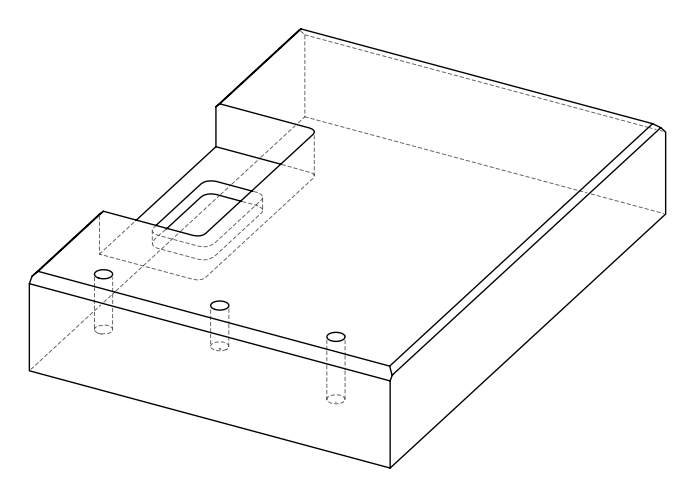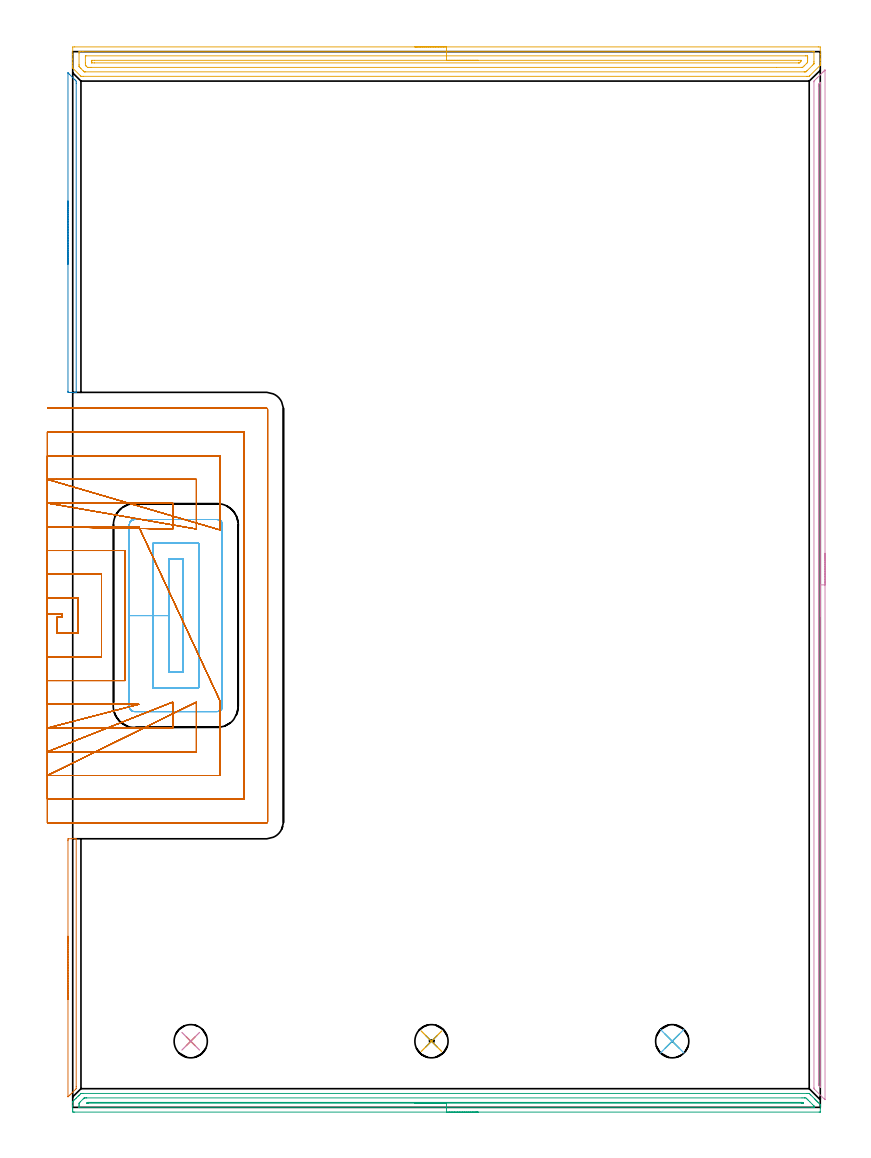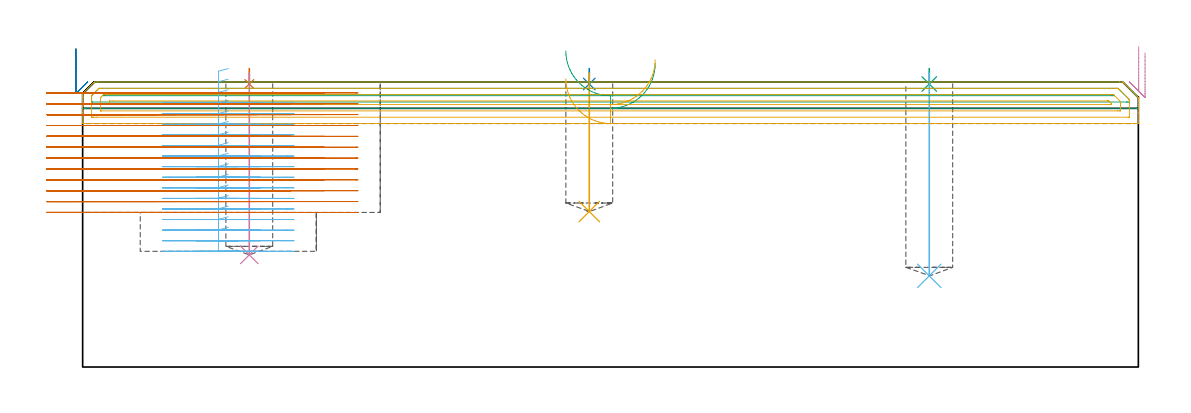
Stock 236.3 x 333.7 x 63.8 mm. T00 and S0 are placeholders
(PLAN: 13 operations, 3 tool changes, 88.1 min)
(1 SPOT_DRILL | STEP1POCKET | NXT0321_9005460120000 | 0.03 min | 1 mm3)
(2 SPOT_DRILL_1 | STEP1POCKET_1 | NXT0321_9005460120000 | 0.03 min | 1 mm3)
(3 SPOT_DRILL_2 | STEP1POCKET_2 | NXT0321_9005460120000 | 0.03 min | 1 mm3)
(4 DRILL_BLIND_HOLE_INTO_CENTER | STEP1POCKET | NXT0301_076 | 0.16 min | 3230 mm3)
(5 DRILL_BLIND_HOLE_INTO_CENTER_1 | STEP1POCKET_1 | NXT0301_076 | 0.13 min | 2393 mm3)
(6 DRILL_BLIND_HOLE_INTO_CENTER_2 | STEP1POCKET_2 | NXT0301_076 | 0.18 min | 3637 mm3)
(7 AREA_MILL | FG_CHAMFER_SURFACE | UGT0205_001 | 0.8 min | 295 mm3)
(8 AREA_MILL_1 | FG_CHAMFER_SURFACE_1 | UGT0205_001 | 0.96 min | 349 mm3)
(9 AREA_MILL_2 | FG_CHAMFER_SURFACE_2 | UGT0205_001 | 5.78 min | 4102 mm3)
(10 AREA_MILL_3 | FG_CHAMFER_SURFACE_3 | UGT0205_001 | 5.3 min | 2000 mm3)
(11 AREA_MILL_4 | FG_CHAMFER_SURFACE_4 | UGT0205_001 | 7.71 min | 10185 mm3)
(12 MILL_RECTANGULAR_POCKET | POCKET_RECTANGULAR_STRAIGHT | NXT0201_013 | Follow Part, ap 2.5, ae 75% | 13.89 min | 104172 mm3)
(13 MILL_SLOT | SLOT_PARTIAL_RECTANGULAR | NXT0201_013 | Follow Part, ap 2.5, ae 75% | 53.11 min | 193794 mm3)
(TOOL NXT0321_9005460120000 | NC Spot Drill, 142deg, 12mm, Carbide, Uncoated | D12 PA142 FL30 Z2)
(TOOL NXT0301_076 | Carbide Drill 10.5mm [860.1-1050-032A1-MM 2214] | D10.5 PA140 FL55 Z2)
(TOOL UGT0205_001 | Chamfer Mill 20 x 3 x 45 deg. | D20 FL50 Z2)
(TOOL NXT0201_013 | ENDMILL 10mm | D10 FL30 Z4)
(OP 1 SPOT_DRILL)
G17 G21 G94 G90
T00 M6
G54
G17 G0 G90 X37.3 Y20.9 S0 M3
G43 Z73.8 H0
G94 G81 G98 Z63.348 F250. R66.8
G80
M5
M2
(OP 2 SPOT_DRILL_1)
G17 G21 G94 G90
T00 M6
G54
G17 G0 G90 X113.4 Y20.9 S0 M3
G43 Z73.8 H0
G94 G81 G98 Z63.348 F250. R66.8
G80
M5
M2
(OP 3 SPOT_DRILL_2)
G17 G21 G94 G90
T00 M6
G54
G17 G0 G90 X189.5 Y20.9 S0 M3
G43 Z73.8 H0
G94 G81 G98 Z63.348 F250. R66.8
G80
M5
M2
(OP 4 DRILL_BLIND_HOLE_INTO_CENTER)
G17 G21 G94 G90
T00 M6
G54
G17 G0 G90 X37.3 Y20.9 S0 M3
G43 Z73.8 H1
G94 G81 G98 Z25.1 F250. R65.8
G80
M5
M2
(OP 5 DRILL_BLIND_HOLE_INTO_CENTER_1)
G17 G21 G94 G90
T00 M6
G54
G17 G0 G90 X113.4 Y20.9 S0 M3
G43 Z73.8 H1
G94 G81 G98 Z34.8 F250. R65.8
G80
M5
M2
(OP 6 DRILL_BLIND_HOLE_INTO_CENTER_2)
G17 G21 G94 G90
T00 M6
G54
G17 G0 G90 X189.5 Y20.9 S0 M3
G43 Z73.8 H1
G94 G81 G98 Z20.4 F250. R65.8
G80
M5
M2
(OP 7 AREA_MILL)
G17 G21 G94 G90
T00 M6
G54
G17 G0 G90 X-1.5 Y34.1 S1061 M3
G43 Z73.8 H0
Z71.2
G94 G1 Y34.138 Z70.328 F250.
Y34.252 Z69.463
Y34.441 Z68.612
Y34.703 Z67.78
Y35.037 Z66.974
Y35.44 Z66.2
Y35.909 Z65.464
Y36.44 Z64.772
Y37.029 Z64.129
Y37.672 Z63.54
Y38.364 Z63.008
Y39.1 Z62.54
Y39.874 Z62.137
Y40.68 Z61.803
Y41.512 Z61.541
Y42.364 Z61.352
Y43.228 Z61.238
Y44.1 Z61.2
Y84.286
X-1.499 Y84.52 Z61.201
X-1.491 Y84.897 Z61.205
X-1.408 Y84.9 Z61.289
X-0.2 Z62.495
X0.458 Z63.157
X0.785 Z63.485
X1.094 Y84.89 Z63.793
X1.1 Y84.733 Z63.8
Y6.593
X1.098 Y5.893 Z63.788
X0.9 Y5.7 Z63.6
X0.007 Y4.807 Z62.706
X-0.439 Y4.36 Z62.26
X-0.885 Y3.914 Z61.813
X-1.333 Y3.467 Z61.367
X-1.493 Y3.319 Z61.206
X-1.5 Y3.486 Z61.2
Y44.1
Y44.972 Z61.238
Y45.837 Z61.352
Y46.688 Z61.541
Y47.52 Z61.803
Y48.326 Z62.137
Y49.1 Z62.54
Y49.836 Z63.008
Y50.528 Z63.54
Y51.171 Z64.129
Y51.76 Z64.772
Y52.292 Z65.464
Y52.76 Z66.2
Y53.163 Z66.974
Y53.497 Z67.78
Y53.759 Z68.612
Y53.948 Z69.464
Y54.062 Z70.328
Y54.1 Z71.2
G0 Z73.8
M5
M2
(OP 8 AREA_MILL_1)
G17 G21 G94 G90
T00 M6
G54
G17 G0 G90 X-1.5 Y266.5 S1061 M3
G43 Z73.8 H0
Z71.2
G94 G1 Y266.538 Z70.328 F250.
Y266.652 Z69.463
Y266.841 Z68.612
Y267.103 Z67.78
Y267.437 Z66.974
Y267.84 Z66.2
Y268.309 Z65.464
Y268.84 Z64.772
Y269.429 Z64.129
Y270.072 Z63.54
Y270.764 Z63.008
Y271.5 Z62.54
Y272.274 Z62.137
Y273.08 Z61.803
Y273.912 Z61.541
Y274.764 Z61.352
Y275.629 Z61.238
Y276.5 Z61.2
X-1.499 Y326.992 Z61.201
X-1.498 Y326.993 Z61.202
X-1.476 Y326.976 Z61.223
X-1.079 Y326.581 Z61.618
X0.679 Y324.822 Z63.377
X0.871 Y324.629 Z63.571
X0.906 Y324.593 Z63.606
X1.099 Y324.395 Z63.787
X1.1 Y323.737 Z63.8
Y226.143
X1.094 Y226.01 Z63.793
X0.83 Y226. Z63.528
X0.114 Z62.813
X-0.514 Z62.185
X-1.079 Z61.617
X-1.362 Z61.335
X-1.491 Y226.002 Z61.205
X-1.497 Y226.143 Z61.203
X-1.5 Y226.357 Z61.2
Y276.5
Y277.372 Z61.238
Y278.237 Z61.352
Y279.088 Z61.541
Y279.92 Z61.803
Y280.726 Z62.137
Y281.5 Z62.54
Y282.236 Z63.008
Y282.928 Z63.54
Y283.571 Z64.129
Y284.161 Z64.772
Y284.692 Z65.464
Y285.16 Z66.2
Y285.563 Z66.974
Y285.897 Z67.78
Y286.159 Z68.612
Y286.348 Z69.464
Y286.462 Z70.328
Y286.5 Z71.2
G0 Z73.8
M5
M2
(OP 9 AREA_MILL_2)
G17 G21 G94 G90
T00 M6
G54
G17 G0 G90 X128.15 Y-1.5 S1061 M3
G43 Z73.8 H0
Z67.9
G94 G1 X128.112 Z67.028 F250.
X127.998 Z66.164
X127.809 Z65.312
X127.547 Z64.48
X127.213 Z63.674
X126.81 Z62.9
X126.342 Z62.164
X125.81 Z61.472
X125.221 Z60.829
X124.578 Z60.24
X123.886 Z59.708
X123.15 Z59.24
X122.376 Z58.837
X121.57 Z58.503
X120.738 Z58.241
X119.886 Z58.052
X119.022 Z57.938
X118.15 Z57.9
X0.623
X0.288 Y-1.496 Z57.901
X0.01 Y-1.492 Z57.903
X0. Y-1.169 Z58.226
Y-0.641 Z58.756
Y-0.296 Z59.1
Y0.232 Z59.628
Y0.577 Z59.972
X0.001 Y1.543 Z60.942
X0.01 Y1.806 Z61.203
X0.088 Y1.886 Z61.284
X0.177 Y1.977 Z61.375
X0.623 Y2.425 Z61.821
X0.956 Y2.756 Z62.156
X1.169 Y2.969 Z62.369
X1.684 Y3.487 Z62.881
X1.964 Y3.764 Z63.164
X1.978 Y3.778 Z63.178
X2.448 Y4.247 Z63.647
X2.612 Y4.404 Z63.795
X3.289 Y4.4 Z63.8
X232.116
X232.788 Y4.405 Z63.795
X232.952 Y4.248 Z63.648
X233.293 Y3.908 Z63.305
X234.588 Y2.614 Z62.01
X234.683 Y2.517 Z61.916
X234.783 Y2.417 Z61.817
X234.879 Y2.323 Z61.719
X234.968 Y2.233 Z61.632
X235.081 Y2.119 Z61.519
X235.17 Y2.032 Z61.428
X235.252 Y1.948 Z61.348
X235.379 Y1.822 Z61.221
X235.461 Y1.741 Z61.137
X235.536 Y1.664 Z61.063
X235.677 Y1.524 Z60.923
X235.752 Y1.45 Z60.846
X235.951 Y1.249 Z60.649
X235.975 Y1.225 Z60.625
X236.187 Y1.014 Z60.412
X236.272 Y0.925 Z60.324
X236.299 Y0.89 Z60.287
X236.3 Y0.577 Z59.975
Y0.496 Z59.895
Y-0.296 Z59.099
X236.296 Y-1.491 Z57.905
X236.29 Y-1.493 Z57.904
X235.954 Y-1.5 Z57.9
X118.15
Y-0.086 Z59.314
X2.196
X2.056 Y-0.084 Z59.316
X2.022 Y-0.082 Z59.318
X2.012 Y-0.079 Z59.321
X2.008 Y-0.072 Z59.328
X2.004 Y-0.042 Z59.358
X2.001 Y0.105 Z59.505
X2. Y0.577 Z59.977
X2.001 Y0.977 Z60.377
X2.006 Y1.214 Z60.614
X2.01 Y1.33 Z60.73
X2.111 Y1.45 Z60.85
X2.256 Y1.601 Z61.001
X2.411 Y1.761 Z61.161
X3.305 Y2.654 Z62.054
X3.582 Y2.925 Z62.325
X3.626 Y2.964 Z62.364
X3.651 Y2.979 Z62.379
X3.69 Y2.981 Z62.381
X3.859 Y2.983 Z62.383
X4.198 Y2.985 Z62.385
X4.414 Y2.986 Z62.386
X230.529
X231.208 Y2.985 Z62.385
X231.425 Y2.983 Z62.383
X231.757 Y2.979 Z62.379
X232.102 Y2.645 Z62.045
X232.426 Y2.323 Z61.723
X232.995 Y1.755 Z61.155
X233.889 Y0.861 Z60.261
X234.17 Y0.577 Z59.977
X234.259 Y0.483 Z59.883
X234.288 Y0.45 Z59.85
X234.293 Y0.426 Z59.826
X234.296 Y0.376 Z59.776
X234.299 Y0.177 Z59.577
X234.295 Y0.042 Z59.442
X234.29 Y-0.064 Z59.336
X234.284 Y-0.08 Z59.32
X234.27 Y-0.081 Z59.319
X234.228 Y-0.083 Z59.317
X233.889 Y-0.085 Z59.315
X233.674 Y-0.086 Z59.314
X118.15
Y1.328 Z60.728
X4.968 Y1.329 Z60.729
X4.719 Y1.331 Z60.731
X4.553 Y1.334 Z60.734
X4.447 Y1.337 Z60.737
X4.467 Y1.359 Z60.759
X4.556 Y1.45 Z60.85
X4.661 Y1.55 Z60.95
X4.844 Y1.564 Z60.964
X4.97 Y1.569 Z60.969
X5.092 Y1.57 Z60.97
X5.862 Y1.571 Z60.971
X230.314
X230.438 Y1.569 Z60.969
X230.686 Y1.564 Z60.964
X230.731 Y1.559 Z60.959
X230.748 Y1.546 Z60.946
X230.783 Y1.515 Z60.915
X230.848 Y1.45 Z60.85
X230.92 Y1.373 Z60.773
X230.953 Y1.337 Z60.737
X230.812 Y1.333 Z60.733
X230.563 Y1.33 Z60.73
X230.438 Y1.329 Z60.729
X230.314 Y1.328 Z60.728
X118.15
X117.278 Z60.767
X116.414 Z60.88
X115.562 Z61.069
X114.73 Z61.332
X113.924 Z61.665
X113.15 Z62.068
X112.414 Z62.537
X111.722 Z63.068
X111.079 Z63.657
X110.49 Z64.301
X109.958 Z64.993
X109.49 Z65.728
X109.087 Z66.502
X108.753 Z67.308
X108.491 Z68.14
X108.302 Z68.992
X108.188 Z69.857
X108.15 Z70.728
G0 Z73.8
M5
M2
(OP 10 AREA_MILL_3)
G17 G21 G94 G90
T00 M6
G54
G17 G0 G90 X237.8 Y175.15 S1061 M3
G43 Z73.8 H0
Z70.3
G94 G1 Y175.112 Z69.428 F250.
Y174.998 Z68.563
Y174.809 Z67.712
Y174.547 Z66.88
Y174.213 Z66.074
Y173.81 Z65.3
Y173.342 Z64.564
Y172.81 Z63.872
Y172.221 Z63.229
Y171.578 Z62.639
Y170.886 Z62.108
Y170.15 Z61.64
Y169.376 Z61.237
Y168.57 Z60.903
Y167.738 Z60.641
Y166.886 Z60.452
Y166.022 Z60.338
Y165.15 Z60.3
Y2.572
X237.793 Y2.419 Z60.306
X237.63 Y2.571 Z60.47
X237.607 Y2.593 Z60.493
X234.503 Y5.697 Z63.597
X234.304 Y5.893 Z63.789
X234.3 Y6.144 Z63.8
Y324.156
X234.304 Y324.407 Z63.789
X234.503 Y324.603 Z63.597
X234.53 Y324.63 Z63.569
X235.17 Y325.272 Z62.926
X235.372 Y325.472 Z62.728
X235.396 Y325.496 Z62.704
X236.05 Y326.152 Z62.047
X236.215 Y326.315 Z61.885
X236.289 Y326.39 Z61.81
X236.93 Y327.031 Z61.167
X237.057 Y327.157 Z61.043
X237.183 Y327.283 Z60.917
X237.37 Y327.471 Z60.728
X237.479 Y327.581 Z60.618
X237.711 Y327.811 Z60.388
X237.728 Y327.829 Z60.371
X237.78 Y327.878 Z60.318
X237.795 Y327.883 Z60.304
X237.8 Y327.878 Z60.3
Y165.15
X236.386 Z61.714
Y6.59
X236.384 Y6.318 Z61.716
X236.382 Y6.285 Z61.718
X236.38 Y6.282 Z61.72
X236.375 Y6.284 Z61.725
X236.332 Y6.32 Z61.768
X236.293 Y6.358 Z61.807
X236.068 Y6.59 Z62.032
X235.721 Y6.966 Z62.379
X235.715 Y7.332 Z62.385
Y7.378 Z62.386
Y322.816 Z62.385
X235.717 Y323.157 Z62.383
X235.721 Y323.327 Z62.379
X235.723 Y323.362 Z62.377
X235.735 Y323.378 Z62.365
X235.759 Y323.407 Z62.341
X235.833 Y323.483 Z62.267
X236.059 Y323.71 Z62.041
X236.156 Y323.806 Z61.944
X236.278 Y323.925 Z61.822
X236.364 Y324.006 Z61.736
X236.375 Y324.016 Z61.725
X236.379 Y323.968 Z61.721
X236.384 Y323.817 Z61.716
X236.385 Y323.71 Z61.715
X236.386 Y323.571 Z61.714
Y165.15
Y164.278 Z61.752
Y163.414 Z61.866
Y162.562 Z62.055
Y161.73 Z62.317
Y160.924 Z62.651
Y160.15 Z63.054
Y159.414 Z63.523
Y158.722 Z64.054
Y158.079 Z64.643
Y157.49 Z65.286
Y156.958 Z65.978
Y156.49 Z66.714
Y156.087 Z67.488
Y155.753 Z68.294
Y155.491 Z69.126
Y155.302 Z69.978
Y155.188 Z70.843
Y155.15 Z71.714
G0 Z73.8
M5
M2
(OP 11 AREA_MILL_4)
G17 G21 G94 G90
T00 M6
G54
G17 G0 G90 X108.15 Y335.2 S1061 M3
G43 Z73.8 H0
Z64.5
G94 G1 X108.188 Z63.628 F250.
X108.302 Z62.764
X108.491 Z61.912
X108.753 Z61.08
X109.087 Z60.274
X109.49 Z59.5
X109.958 Z58.764
X110.49 Z58.072
X111.079 Z57.429
X111.722 Z56.84
X112.414 Z56.309
X113.15 Z55.84
X113.924 Z55.437
X114.73 Z55.103
X115.562 Z54.841
X116.414 Z54.652
X117.278 Z54.538
X118.15 Z54.5
X235.677
X236.299 Y335.198 Z54.499
X236.3 Y332.785 Z56.91
Y331.35 Z58.346
Y330.997 Z58.698
Y330.29 Z59.409
Y329.916 Z59.784
Y329.562 Z60.132
X236.29 Y329.399 Z60.294
X236.138 Y329.238 Z60.462
X236.128 Y329.229 Z60.471
X232.976 Y326.076 Z63.624
X232.795 Y325.903 Z63.788
X232.102 Y325.9 Z63.8
X3.305
X2.605 Y325.903 Z63.788
X2.422 Y326.078 Z63.622
X2.411 Y326.089 Z63.611
X0.168 Y328.331 Z61.368
X0.01 Y328.498 Z61.194
X0. Y328.668 Z61.026
Y329.018 Z60.682
Y329.396 Z60.303
Y330.103 Z59.592
Y331.35 Z58.347
Y332.785 Z56.911
X0.001 Y335.198 Z54.499
X0.623 Y335.2 Z54.5
X118.15
Y333.786 Z55.914
X233.996 Y333.785 Z55.915
X234.209 Y333.783 Z55.917
X234.269 Y333.78 Z55.92
X234.292 Y333.777 Z55.923
X234.294 Y333.773 Z55.927
X234.298 Y333.738 Z55.962
X234.299 Y333.679 Z56.021
X234.3 Y330.586 Z59.114
X234.295 Y330.103 Z59.597
X234.291 Y329.898 Z59.802
X234.288 Y329.85 Z59.85
X234.263 Y329.821 Z59.879
X234.219 Y329.773 Z59.927
X233.889 Y329.439 Z60.261
X233.774 Y329.324 Z60.376
X232.102 Y327.651 Z62.049
X231.986 Y327.536 Z62.164
X231.869 Y327.421 Z62.279
X231.793 Y327.35 Z62.35
X231.762 Y327.323 Z62.377
X231.635 Y327.32 Z62.38
X231.421 Y327.316 Z62.384
X231.314 Y327.314 Z62.386
X231.208
X4.092 Y327.315 Z62.385
X3.878 Y327.317 Z62.384
X3.736 Y327.32 Z62.38
X3.638 Y327.323 Z62.377
X3.618 Y327.341 Z62.359
X3.532 Y327.421 Z62.279
X3.305 Y327.645 Z62.055
X2.635 Y328.315 Z61.385
X2.411 Y328.541 Z61.159
X2.084 Y328.878 Z60.822
X2.01 Y328.964 Z60.736
X2.006 Y329.072 Z60.628
X2.003 Y329.209 Z60.491
X2. Y329.62 Z60.08
X2.001 Y333.195 Z56.505
X2.008 Y333.679 Z56.021
X2.01 Y333.775 Z55.925
X2.198 Y333.782 Z55.918
X2.305 Y333.785 Z55.915
X2.411
X3.198 Y333.786 Z55.914
X118.15
Y332.371 Z57.329
X231.622
X232.102 Y332.369 Z57.331
X232.261 Y332.366 Z57.334
X232.281 Y332.365 Z57.335
X232.29 Y332.327 Z57.373
X232.295 Y332.222 Z57.478
X232.298 Y332.089 Z57.611
X232.3 Y331.891 Z57.809
Y331.693 Z58.007
X232.299 Y330.997 Z58.703
X232.298 Y330.8 Z58.9
X232.29 Y330.451 Z59.249
X232.272 Y330.284 Z59.416
X232.104 Y330.103 Z59.597
X231.21 Y329.209 Z60.491
X230.757 Y328.766 Z60.934
X230.727 Y328.738 Z60.962
X230.674 Y328.735 Z60.965
X230.554 Y328.732 Z60.968
X230.314 Y328.729 Z60.971
X222.453 Y328.728 Z60.972
X5.986 Y328.729 Z60.971
X5.572
X5.092 Y328.732 Z60.968
X4.672 Y328.736 Z60.964
X4.198 Y329.201 Z60.499
X4.19 Y329.209 Z60.491
X4.01 Y329.397 Z60.303
X4.002 Y330.103 Z59.597
X4.001 Y330.301 Z59.399
X4. Y332.089 Z57.611
X4.004 Y332.288 Z57.412
X4.008 Y332.344 Z57.356
X4.013 Y332.366 Z57.334
X4.02 Y332.367 Z57.333
X4.078 Y332.37 Z57.33
X4.198 Y332.371 Z57.329
X118.15
Y330.957 Z58.743
X229.46
X230.236 Y330.952 Z58.748
X230.282 Y330.95 Z58.75
X230.29 Y330.934 Z58.766
X230.292 Y330.881 Z58.819
X230.29 Y330.774 Z58.926
X230.135 Y330.596 Z59.104
X229.982 Y330.435 Z59.265
X229.823 Y330.275 Z59.425
X229.746 Y330.201 Z59.499
X229.696 Y330.157 Z59.543
X229.648 Y330.15 Z59.55
X229.441 Y330.143 Z59.557
X229.42
X6.84
X6.027 Y330.149 Z59.551
X6.01 Y330.151 Z59.549
X6.006 Y330.172 Z59.528
X6.002 Y330.225 Z59.475
X6. Y330.334 Z59.366
Y330.55 Z59.15
Y330.766 Z58.934
X6.002 Y330.875 Z58.825
X6.006 Y330.928 Z58.772
X6.01 Y330.95 Z58.75
X6.03 Y330.953 Z58.747
X6.065 Y330.955 Z58.745
X6.88 Y330.957 Z58.743
X118.15
X119.022 Z58.781
X119.886 Z58.895
X120.738 Z59.083
X121.57 Z59.346
X122.376 Z59.68
X123.15 Z60.082
X123.886 Z60.551
X124.578 Z61.082
X125.221 Z61.672
X125.81 Z62.315
X126.342 Z63.007
X126.81 Z63.743
X127.213 Z64.516
X127.547 Z65.322
X127.809 Z66.154
X127.998 Z67.006
X128.112 Z67.871
X128.15 Z68.743
G0 Z73.8
M5
M2
(OP 12 MILL_RECTANGULAR_POCKET)
G17 G21 G94 G90
T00 M6
G54
G17 G0 G90 X32.586 Y173.3 S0 M3
G43 Z73.8 H0
Z66.8
G94 G1 X30.4 Z66.214 F250.
Y155.45 Z61.431
Y137.6 F500.
X34.8
Y173.3
X30.4
Y155.45
X25.4
Y132.6
X39.8
Y178.3
X25.4
Y155.45
X17.9
Y126.7
G3 X19.5 Y125.1 R1.6
G1 X45.7
G3 X47.3 Y126.7 R1.6
G1 Y184.2
G3 X45.7 Y185.8 R1.6
G1 X19.5
G3 X17.9 Y184.2 R1.6
G1 Y155.45
Y154.45
G0 X32.586 Y173.3 Z64.431
G1 X30.4 Z63.845 F250.
Y155.45 Z59.062
Y137.6 F500.
X34.8
Y173.3
X30.4
Y155.45
X25.4
Y132.6
X39.8
Y178.3
X25.4
Y155.45
X17.9
Y126.7
G3 X19.5 Y125.1 R1.6
G1 X45.7
G3 X47.3 Y126.7 R1.6
G1 Y184.2
G3 X45.7 Y185.8 R1.6
G1 X19.5
G3 X17.9 Y184.2 R1.6
G1 Y155.45
Y154.45
G0 X32.586 Y173.3 Z62.062
G1 X30.4 Z61.477 F250.
Y155.45 Z56.694
Y137.6 F500.
X34.8
Y173.3
X30.4
Y155.45
X25.4
Y132.6
X39.8
Y178.3
X25.4
Y155.45
X17.9
Y126.7
G3 X19.5 Y125.1 R1.6
G1 X45.7
G3 X47.3 Y126.7 R1.6
G1 Y184.2
G3 X45.7 Y185.8 R1.6
G1 X19.5
G3 X17.9 Y184.2 R1.6
G1 Y155.45
Y154.45
G0 X32.586 Y173.3 Z59.694
G1 X30.4 Z59.108 F250.
Y155.45 Z54.325
Y137.6 F500.
X34.8
Y173.3
X30.4
Y155.45
X25.4
Y132.6
X39.8
Y178.3
X25.4
Y155.45
X17.9
Y126.7
G3 X19.5 Y125.1 R1.6
G1 X45.7
G3 X47.3 Y126.7 R1.6
G1 Y184.2
G3 X45.7 Y185.8 R1.6
G1 X19.5
G3 X17.9 Y184.2 R1.6
G1 Y155.45
Y154.45
G0 X32.586 Y173.3 Z57.325
G1 X30.4 Z56.739 F250.
Y155.45 Z51.956
Y137.6 F500.
X34.8
Y173.3
X30.4
Y155.45
X25.4
Y132.6
X39.8
Y178.3
X25.4
Y155.45
X17.9
Y126.7
G3 X19.5 Y125.1 R1.6
G1 X45.7
G3 X47.3 Y126.7 R1.6
G1 Y184.2
G3 X45.7 Y185.8 R1.6
G1 X19.5
G3 X17.9 Y184.2 R1.6
G1 Y155.45
Y154.45
G0 X32.586 Y173.3 Z54.956
G1 X30.4 Z54.37 F250.
Y155.45 Z49.587
Y137.6 F500.
X34.8
Y173.3
X30.4
Y155.45
X25.4
Y132.6
X39.8
Y178.3
X25.4
Y155.45
X17.9
Y126.7
G3 X19.5 Y125.1 R1.6
G1 X45.7
G3 X47.3 Y126.7 R1.6
G1 Y184.2
G3 X45.7 Y185.8 R1.6
G1 X19.5
G3 X17.9 Y184.2 R1.6
G1 Y155.45
Y154.45
G0 X32.586 Y173.3 Z52.587
G1 X30.4 Z52.002 F250.
Y155.45 Z47.219
Y137.6 F500.
X34.8
Y173.3
X30.4
Y155.45
X25.4
Y132.6
X39.8
Y178.3
X25.4
Y155.45
X17.9
Y126.7
G3 X19.5 Y125.1 R1.6
G1 X45.7
G3 X47.3 Y126.7 R1.6
G1 Y184.2
G3 X45.7 Y185.8 R1.6
G1 X19.5
G3 X17.9 Y184.2 R1.6
G1 Y155.45
Y154.45
G0 X32.586 Y173.3 Z50.219
G1 X30.4 Z49.633 F250.
Y155.45 Z44.85
Y137.6 F500.
X34.8
Y173.3
X30.4
Y155.45
X25.4
Y132.6
X39.8
Y178.3
X25.4
Y155.45
X17.9
Y126.7
G3 X19.5 Y125.1 R1.6
G1 X45.7
G3 X47.3 Y126.7 R1.6
G1 Y184.2
G3 X45.7 Y185.8 R1.6
G1 X19.5
G3 X17.9 Y184.2 R1.6
G1 Y155.45
Y154.45
G0 X32.586 Y173.3 Z47.85
G1 X30.4 Z47.264 F250.
Y155.45 Z42.481
Y137.6 F500.
X34.8
Y173.3
X30.4
Y155.45
X25.4
Y132.6
X39.8
Y178.3
X25.4
Y155.45
X17.9
Y126.7
G3 X19.5 Y125.1 R1.6
G1 X45.7
G3 X47.3 Y126.7 R1.6
G1 Y184.2
G3 X45.7 Y185.8 R1.6
G1 X19.5
G3 X17.9 Y184.2 R1.6
G1 Y155.45
Y154.45
G0 X32.586 Y173.3 Z45.481
G1 X30.4 Z44.895 F250.
Y155.45 Z40.112
Y137.6 F500.
X34.8
Y173.3
X30.4
Y155.45
X25.4
Y132.6
X39.8
Y178.3
X25.4
Y155.45
X17.9
Y126.7
G3 X19.5 Y125.1 R1.6
G1 X45.7
G3 X47.3 Y126.7 R1.6
G1 Y184.2
G3 X45.7 Y185.8 R1.6
G1 X19.5
G3 X17.9 Y184.2 R1.6
G1 Y155.45
Y154.45
G0 X32.586 Y173.3 Z43.112
G1 X30.4 Z42.527 F250.
Y155.45 Z37.744
Y137.6 F500.
X34.8
Y173.3
X30.4
Y155.45
X25.4
Y132.6
X39.8
Y178.3
X25.4
Y155.45
X17.9
Y126.7
G3 X19.5 Y125.1 R1.6
G1 X45.7
G3 X47.3 Y126.7 R1.6
G1 Y184.2
G3 X45.7 Y185.8 R1.6
G1 X19.5
G3 X17.9 Y184.2 R1.6
G1 Y155.45
Y154.45
G0 X32.586 Y173.3 Z40.744
G1 X30.4 Z40.158 F250.
Y155.45 Z35.375
Y137.6 F500.
X34.8
Y173.3
X30.4
Y155.45
X25.4
Y132.6
X39.8
Y178.3
X25.4
Y155.45
X17.9
Y126.7
G3 X19.5 Y125.1 R1.6
G1 X45.7
G3 X47.3 Y126.7 R1.6
G1 Y184.2
G3 X45.7 Y185.8 R1.6
G1 X19.5
G3 X17.9 Y184.2 R1.6
G1 Y155.45
Y154.45
G0 X32.586 Y173.3 Z38.375
G1 X30.4 Z37.789 F250.
Y155.45 Z33.006
Y137.6 F500.
X34.8
Y173.3
X30.4
Y155.45
X25.4
Y132.6
X39.8
Y178.3
X25.4
Y155.45
X17.9
Y126.7
G3 X19.5 Y125.1 R1.6
G1 X45.7
G3 X47.3 Y126.7 R1.6
G1 Y184.2
G3 X45.7 Y185.8 R1.6
G1 X19.5
G3 X17.9 Y184.2 R1.6
G1 Y155.45
Y154.45
G0 X32.586 Y173.3 Z36.006
G1 X30.4 Z35.42 F250.
Y155.45 Z30.637
Y137.6 F500.
X34.8
Y173.3
X30.4
Y155.45
X25.4
Y132.6
X39.8
Y178.3
X25.4
Y155.45
X17.9
Y126.7
G3 X19.5 Y125.1 R1.6
G1 X45.7
G3 X47.3 Y126.7 R1.6
G1 Y184.2
G3 X45.7 Y185.8 R1.6
G1 X19.5
G3 X17.9 Y184.2 R1.6
G1 Y155.45
Y154.45
G0 X32.586 Y173.3 Z33.637
G1 X30.4 Z33.052 F250.
Y155.45 Z28.269
Y137.6 F500.
X34.8
Y173.3
X30.4
Y155.45
X25.4
Y132.6
X39.8
Y178.3
X25.4
Y155.45
X17.9
Y126.7
G3 X19.5 Y125.1 R1.6
G1 X45.7
G3 X47.3 Y126.7 R1.6
G1 Y184.2
G3 X45.7 Y185.8 R1.6
G1 X19.5
G3 X17.9 Y184.2 R1.6
G1 Y155.45
Y154.45
G0 X32.586 Y173.3 Z31.269
G1 X30.4 Z30.683 F250.
Y155.45 Z25.9
Y137.6 F500.
X34.8
Y173.3
X30.4
Y155.45
X25.4
Y132.6
X39.8
Y178.3
X25.4
Y155.45
X17.9
Y126.7
G3 X19.5 Y125.1 R1.6
G1 X45.7
G3 X47.3 Y126.7 R1.6
G1 Y184.2
G3 X45.7 Y185.8 R1.6
G1 X19.5
G3 X17.9 Y184.2 R1.6
G1 Y155.45
Y154.45
G0 Z73.8
M5
M2
(OP 13 MILL_SLOT)
G17 G21 G94 G90
T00 M6
G54
G17 G0 G90 X-8. Y156. S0 M3
G43 Z73.8 H0
Z61.367
G94 G1 X-5. F250.
X-3.4 F500.
Y154.9
X-5.
Y149.9
X1.6
Y161.
X-5.
X-8. F250.
Y142.4
X-5.
X9.1 F500.
Y168.5
X-5.
X-8. F250.
Y134.9
X-5.
X16.6 F500.
Y176.
X-5.
X-8. F250.
Y127.4
X-5.
X17.892 F500.
X20.892 F250.
X-8. Y119.9 F500.
X-5. F250.
X31.6 F500.
Y125.1
Y128.1 F250.
X-8. Y112.4 F500.
X-5. F250.
X39.1 F500.
Y125.1
Y128.1 F250.
X-8. Y104.9 F500.
X-5. F250.
X46.6 F500.
Y125.395
Y128.395 F250.
X20.9 Y183.5 F500.
X17.9 F250.
X-5. F500.
X-8. F250.
X31.6 Y182.8 F500.
Y185.8 F250.
Y191. F500.
X-5.
X-8. F250.
X39.1 Y182.8 F500.
Y185.8 F250.
Y198.5 F500.
X-5.
X-8. F250.
X46.6 Y182.505 F500.
Y185.505 F250.
Y206. F500.
X-5.
X-8. F250.
Y97.4
X-5.
X54.1 F500.
Y213.5
X-5.
X-8. F250.
Y89.9
X-5.
X61.2 F500.
G3 X61.6 Y90.3 R0.4
G1 Y220.6
G3 X61.2 Y221. R0.4
G1 X-5.
X-8. F250.
G0 Y156. Z58.933
G1 X-5.
X-3.4 F500.
Y154.9
X-5.
Y149.9
X1.6
Y161.
X-5.
X-8. F250.
Y142.4
X-5.
X9.1 F500.
Y168.5
X-5.
X-8. F250.
Y134.9
X-5.
X16.6 F500.
Y176.
X-5.
X-8. F250.
Y127.4
X-5.
X17.892 F500.
X20.892 F250.
X-8. Y119.9 F500.
X-5. F250.
X31.6 F500.
Y125.1
Y128.1 F250.
X-8. Y112.4 F500.
X-5. F250.
X39.1 F500.
Y125.1
Y128.1 F250.
X-8. Y104.9 F500.
X-5. F250.
X46.6 F500.
Y125.395
Y128.395 F250.
X20.9 Y183.5 F500.
X17.9 F250.
X-5. F500.
X-8. F250.
X31.6 Y182.8 F500.
Y185.8 F250.
Y191. F500.
X-5.
X-8. F250.
X39.1 Y182.8 F500.
Y185.8 F250.
Y198.5 F500.
X-5.
X-8. F250.
X46.6 Y182.505 F500.
Y185.505 F250.
Y206. F500.
X-5.
X-8. F250.
Y97.4
X-5.
X54.1 F500.
Y213.5
X-5.
X-8. F250.
Y89.9
X-5.
X61.2 F500.
G3 X61.6 Y90.3 R0.4
G1 Y220.6
G3 X61.2 Y221. R0.4
G1 X-5.
X-8. F250.
G0 Y156. Z56.5
G1 X-5.
X-3.4 F500.
Y154.9
X-5.
Y149.9
X1.6
Y161.
X-5.
X-8. F250.
Y142.4
X-5.
X9.1 F500.
Y168.5
X-5.
X-8. F250.
Y134.9
X-5.
X16.6 F500.
Y176.
X-5.
X-8. F250.
Y127.4
X-5.
X17.896 F500.
X20.896 F250.
X-8. Y119.9 F500.
X-5. F250.
X31.6 F500.
Y125.1
Y128.1 F250.
X-8. Y112.4 F500.
X-5. F250.
X39.1 F500.
Y125.1
Y128.1 F250.
X-8. Y104.9 F500.
X-5. F250.
X46.6 F500.
Y125.395
Y128.395 F250.
X20.9 Y183.5 F500.
X17.9 F250.
X-5. F500.
X-8. F250.
X31.6 Y182.8 F500.
Y185.8 F250.
Y191. F500.
X-5.
X-8. F250.
X39.1 Y182.8 F500.
Y185.8 F250.
Y198.5 F500.
X-5.
X-8. F250.
X46.6 Y182.505 F500.
Y185.505 F250.
Y206. F500.
X-5.
X-8. F250.
Y97.4
X-5.
X54.1 F500.
Y213.5
X-5.
X-8. F250.
Y89.9
X-5.
X61.2 F500.
G3 X61.6 Y90.3 R0.4
G1 Y220.6
G3 X61.2 Y221. R0.4
G1 X-5.
X-8. F250.
G0 Y156. Z54.067
G1 X-5.
X-3.4 F500.
Y154.9
X-5.
Y149.9
X1.6
Y161.
X-5.
X-8. F250.
Y142.4
X-5.
X9.1 F500.
Y168.5
X-5.
X-8. F250.
Y134.9
X-5.
X16.6 F500.
Y176.
X-5.
X-8. F250.
Y127.4
X-5.
X17.9 F500.
X20.9 F250.
X-8. Y119.9 F500.
X-5. F250.
X31.6 F500.
Y125.1
Y128.1 F250.
X-8. Y112.4 F500.
X-5. F250.
X39.1 F500.
Y125.1
Y128.1 F250.
X-8. Y104.9 F500.
X-5. F250.
X46.6 F500.
Y125.395
Y128.395 F250.
X20.9 Y183.5 F500.
X17.9 F250.
X-5. F500.
X-8. F250.
X31.6 Y182.8 F500.
Y185.8 F250.
Y191. F500.
X-5.
X-8. F250.
X39.1 Y182.8 F500.
Y185.8 F250.
Y198.5 F500.
X-5.
X-8. F250.
X46.6 Y182.505 F500.
Y185.505 F250.
Y206. F500.
X-5.
X-8. F250.
Y97.4
X-5.
X54.1 F500.
Y213.5
X-5.
X-8. F250.
Y89.9
X-5.
X61.2 F500.
G3 X61.6 Y90.3 R0.4
G1 Y220.6
G3 X61.2 Y221. R0.4
G1 X-5.
X-8. F250.
G0 Y156. Z51.633
G1 X-5.
X-3.4 F500.
Y154.9
X-5.
Y149.9
X1.6
Y161.
X-5.
X-8. F250.
Y142.4
X-5.
X9.1 F500.
Y168.5
X-5.
X-8. F250.
Y134.9
X-5.
X16.6 F500.
Y176.
X-5.
X-8. F250.
Y127.4
X-5.
X17.9 F500.
X20.9 F250.
X-8. Y119.9 F500.
X-5. F250.
X31.6 F500.
Y125.1
Y128.1 F250.
X-8. Y112.4 F500.
X-5. F250.
X39.1 F500.
Y125.1
Y128.1 F250.
X-8. Y104.9 F500.
X-5. F250.
X46.6 F500.
Y125.395
Y128.395 F250.
X20.9 Y183.5 F500.
X17.9 F250.
X-5. F500.
X-8. F250.
X31.6 Y182.8 F500.
Y185.8 F250.
Y191. F500.
X-5.
X-8. F250.
X39.1 Y182.8 F500.
Y185.8 F250.
Y198.5 F500.
X-5.
X-8. F250.
X46.6 Y182.505 F500.
Y185.505 F250.
Y206. F500.
X-5.
X-8. F250.
Y97.4
X-5.
X54.1 F500.
Y213.5
X-5.
X-8. F250.
Y89.9
X-5.
X61.2 F500.
G3 X61.6 Y90.3 R0.4
G1 Y220.6
G3 X61.2 Y221. R0.4
G1 X-5.
X-8. F250.
G0 Y156. Z49.2
G1 X-5.
X-3.4 F500.
Y154.9
X-5.
Y149.9
X1.6
Y161.
X-5.
X-8. F250.
Y142.4
X-5.
X9.1 F500.
Y168.5
X-5.
X-8. F250.
Y134.9
X-5.
X16.6 F500.
Y176.
X-5.
X-8. F250.
Y127.4
X-5.
X17.897 F500.
X20.897 F250.
X-8. Y119.9 F500.
X-5. F250.
X31.6 F500.
Y125.1
Y128.1 F250.
X-8. Y112.4 F500.
X-5. F250.
X39.1 F500.
Y125.1
Y128.1 F250.
X-8. Y104.9 F500.
X-5. F250.
X46.6 F500.
Y125.395
Y128.395 F250.
X20.9 Y183.5 F500.
X17.9 F250.
X-5. F500.
X-8. F250.
X31.6 Y182.8 F500.
Y185.8 F250.
Y191. F500.
X-5.
X-8. F250.
X39.1 Y182.8 F500.
Y185.8 F250.
Y198.5 F500.
X-5.
X-8. F250.
X46.6 Y182.505 F500.
Y185.505 F250.
Y206. F500.
X-5.
X-8. F250.
Y97.4
X-5.
X54.1 F500.
Y213.5
X-5.
X-8. F250.
Y89.9
X-5.
X61.2 F500.
G3 X61.6 Y90.3 R0.4
G1 Y220.6
G3 X61.2 Y221. R0.4
G1 X-5.
X-8. F250.
G0 Y156. Z46.767
G1 X-5.
X-3.4 F500.
Y154.9
X-5.
Y149.9
X1.6
Y161.
X-5.
X-8. F250.
Y142.4
X-5.
X9.1 F500.
Y168.5
X-5.
X-8. F250.
Y134.9
X-5.
X16.6 F500.
Y176.
X-5.
X-8. F250.
Y127.4
X-5.
X17.895 F500.
X20.895 F250.
X-8. Y119.9 F500.
X-5. F250.
X31.6 F500.
Y125.1
Y128.1 F250.
X-8. Y112.4 F500.
X-5. F250.
X39.1 F500.
Y125.1
Y128.1 F250.
X-8. Y104.9 F500.
X-5. F250.
X46.6 F500.
Y125.395
Y128.395 F250.
X20.9 Y183.5 F500.
X17.9 F250.
X-5. F500.
X-8. F250.
X31.6 Y182.8 F500.
Y185.8 F250.
Y191. F500.
X-5.
X-8. F250.
X39.1 Y182.8 F500.
Y185.8 F250.
Y198.5 F500.
X-5.
X-8. F250.
X46.6 Y182.505 F500.
Y185.505 F250.
Y206. F500.
X-5.
X-8. F250.
Y97.4
X-5.
X54.1 F500.
Y213.5
X-5.
X-8. F250.
Y89.9
X-5.
X61.2 F500.
G3 X61.6 Y90.3 R0.4
G1 Y220.6
G3 X61.2 Y221. R0.4
G1 X-5.
X-8. F250.
G0 Y156. Z44.333
G1 X-5.
X-3.4 F500.
Y154.9
X-5.
Y149.9
X1.6
Y161.
X-5.
X-8. F250.
Y142.4
X-5.
X9.1 F500.
Y168.5
X-5.
X-8. F250.
Y134.9
X-5.
X16.6 F500.
Y176.
X-5.
X-8. F250.
Y127.4
X-5.
X17.898 F500.
X20.898 F250.
X-8. Y119.9 F500.
X-5. F250.
X31.6 F500.
Y125.1
Y128.1 F250.
X-8. Y112.4 F500.
X-5. F250.
X39.1 F500.
Y125.1
Y128.1 F250.
X-8. Y104.9 F500.
X-5. F250.
X46.6 F500.
Y125.395
Y128.395 F250.
X20.9 Y183.5 F500.
X17.9 F250.
X-5. F500.
X-8. F250.
X31.6 Y182.8 F500.
Y185.8 F250.
Y191. F500.
X-5.
X-8. F250.
X39.1 Y182.8 F500.
Y185.8 F250.
Y198.5 F500.
X-5.
X-8. F250.
X46.6 Y182.505 F500.
Y185.505 F250.
Y206. F500.
X-5.
X-8. F250.
Y97.4
X-5.
X54.1 F500.
Y213.5
X-5.
X-8. F250.
Y89.9
X-5.
X61.2 F500.
G3 X61.6 Y90.3 R0.4
G1 Y220.6
G3 X61.2 Y221. R0.4
G1 X-5.
X-8. F250.
G0 Y156. Z41.9
G1 X-5.
X-3.4 F500.
Y154.9
X-5.
Y149.9
X1.6
Y161.
X-5.
X-8. F250.
Y142.4
X-5.
X9.1 F500.
Y168.5
X-5.
X-8. F250.
Y134.9
X-5.
X16.6 F500.
Y176.
X-5.
X-8. F250.
Y127.4
X-5.
X17.898 F500.
X20.898 F250.
X-8. Y119.9 F500.
X-5. F250.
X31.6 F500.
Y125.1
Y128.1 F250.
X-8. Y112.4 F500.
X-5. F250.
X39.1 F500.
Y125.1
Y128.1 F250.
X-8. Y104.9 F500.
X-5. F250.
X46.6 F500.
Y125.395
Y128.395 F250.
X20.9 Y183.5 F500.
X17.9 F250.
X-5. F500.
X-8. F250.
X31.6 Y182.8 F500.
Y185.8 F250.
Y191. F500.
X-5.
X-8. F250.
X39.1 Y182.8 F500.
Y185.8 F250.
Y198.5 F500.
X-5.
X-8. F250.
X46.6 Y182.504 F500.
Y185.504 F250.
Y206. F500.
X-5.
X-8. F250.
Y97.4
X-5.
X54.1 F500.
Y213.5
X-5.
X-8. F250.
Y89.9
X-5.
X61.2 F500.
G3 X61.6 Y90.3 R0.4
G1 Y220.6
G3 X61.2 Y221. R0.4
G1 X-5.
X-8. F250.
G0 Y156. Z39.467
G1 X-5.
X-3.4 F500.
Y154.9
X-5.
Y149.9
X1.6
Y161.
X-5.
X-8. F250.
Y142.4
X-5.
X9.1 F500.
Y168.5
X-5.
X-8. F250.
Y134.9
X-5.
X16.6 F500.
Y176.
X-5.
X-8. F250.
Y127.4
X-5.
X17.898 F500.
X20.898 F250.
X-8. Y119.9 F500.
X-5. F250.
X31.6 F500.
Y125.1
Y128.1 F250.
X-8. Y112.4 F500.
X-5. F250.
X39.1 F500.
Y125.1
Y128.1 F250.
X-8. Y104.9 F500.
X-5. F250.
X46.6 F500.
Y125.395
Y128.395 F250.
X20.9 Y183.5 F500.
X17.9 F250.
X-5. F500.
X-8. F250.
X31.6 Y182.8 F500.
Y185.8 F250.
Y191. F500.
X-5.
X-8. F250.
X39.1 Y182.8 F500.
Y185.8 F250.
Y198.5 F500.
X-5.
X-8. F250.
X46.6 Y182.504 F500.
Y185.504 F250.
Y206. F500.
X-5.
X-8. F250.
Y97.4
X-5.
X54.1 F500.
Y213.5
X-5.
X-8. F250.
Y89.9
X-5.
X61.2 F500.
G3 X61.6 Y90.3 R0.4
G1 Y220.6
G3 X61.2 Y221. R0.4
G1 X-5.
X-8. F250.
G0 Y156. Z37.033
G1 X-5.
X-3.4 F500.
Y154.9
X-5.
Y149.9
X1.6
Y161.
X-5.
X-8. F250.
Y142.4
X-5.
X9.1 F500.
Y168.5
X-5.
X-8. F250.
Y134.9
X-5.
X16.6 F500.
Y176.
X-5.
X-8. F250.
Y127.4
X-5.
X17.895 F500.
X20.895 F250.
X-8. Y119.9 F500.
X-5. F250.
X31.6 F500.
Y125.1
Y128.1 F250.
X-8. Y112.4 F500.
X-5. F250.
X39.1 F500.
Y125.1
Y128.1 F250.
X-8. Y104.9 F500.
X-5. F250.
X46.6 F500.
Y125.395
Y128.395 F250.
X20.9 Y183.5 F500.
X17.9 F250.
X-5. F500.
X-8. F250.
X31.6 Y182.8 F500.
Y185.8 F250.
Y191. F500.
X-5.
X-8. F250.
X39.1 Y182.8 F500.
Y185.8 F250.
Y198.5 F500.
X-5.
X-8. F250.
X46.6 Y182.505 F500.
Y185.505 F250.
Y206. F500.
X-5.
X-8. F250.
Y97.4
X-5.
X54.1 F500.
Y213.5
X-5.
X-8. F250.
Y89.9
X-5.
X61.2 F500.
G3 X61.6 Y90.3 R0.4
G1 Y220.6
G3 X61.2 Y221. R0.4
G1 X-5.
X-8. F250.
G0 Y156. Z34.6
G1 X-5.
X-3.4 F500.
Y154.9
X-5.
Y149.9
X1.6
Y161.
X-5.
X-8. F250.
Y142.4
X-5.
X9.1 F500.
Y168.5
X-5.
X-8. F250.
Y134.9
X-5.
X16.6 F500.
Y176.
X-5.
X-8. F250.
Y127.4
X-5.
X17.897 F500.
X20.897 F250.
X-8. Y119.9 F500.
X-5. F250.
X31.6 F500.
Y125.1
Y128.1 F250.
X-8. Y112.4 F500.
X-5. F250.
X39.1 F500.
Y125.1
Y128.1 F250.
X-8. Y104.9 F500.
X-5. F250.
X46.6 F500.
Y125.395
Y128.395 F250.
X20.9 Y183.5 F500.
X17.9 F250.
X-5. F500.
X-8. F250.
X31.6 Y182.8 F500.
Y185.8 F250.
Y191. F500.
X-5.
X-8. F250.
X39.1 Y182.8 F500.
Y185.8 F250.
Y198.5 F500.
X-5.
X-8. F250.
X46.6 Y182.505 F500.
Y185.505 F250.
Y206. F500.
X-5.
X-8. F250.
Y97.4
X-5.
X54.1 F500.
Y213.5
X-5.
X-8. F250.
Y89.9
X-5.
X61.2 F500.
G3 X61.6 Y90.3 R0.4
G1 Y220.6
G3 X61.2 Y221. R0.4
G1 X-5.
X-8. F250.
G0 Z73.8
M5
M2
